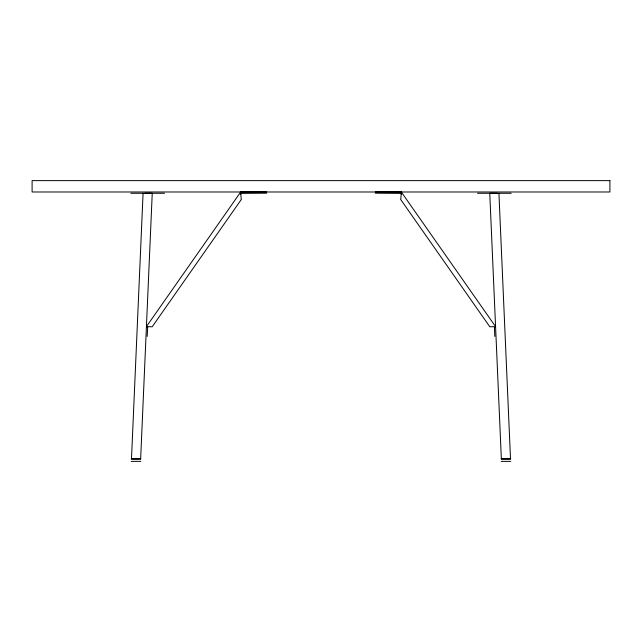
<?xml version="1.0" encoding="UTF-8"?>
<svg xmlns="http://www.w3.org/2000/svg" width="642" height="642" viewBox="0 0 642 642"><rect width="100%" height="100%" fill="white"/><g stroke="black" fill="none" stroke-linecap="round" stroke-linejoin="round"><path stroke-width="0.96" d="M401.298 192.528L400.793 199.084M143.078 193.274L131.482 458.974L140.646 458.966L152.242 193.274L144.827 193.274M147.195 336.424L147.676 327.019M494.805 336.424L494.412 327.404L495.584 326.626L401.298 191.974L401.282 194.069L401.298 191.974L375.297 191.974M266.703 191.974L240.702 191.974L241.207 199.084M241.24 199.598L152.17 326.802L147.869 326.65L147.588 327.404L146.416 326.626L240.702 191.974L240.718 194.069L240.702 192.528M240.999 193.386L266.703 193.178M400.76 199.598L489.83 326.802L494.131 326.65L494.412 327.404L495.616 327.348M375.297 193.178L401.001 193.386M130.808 193.274L164.512 193.274M477.488 193.274L511.192 193.274M497.173 193.274L489.758 193.282L501.354 458.974L510.518 458.966L498.922 193.274M131.209 458.966L140.839 458.966M501.161 458.966L510.791 458.966M131.209 461.373L140.839 461.373M501.161 461.373L510.791 461.373M609.9 180.627L32.1 180.627L32.1 191.99L609.9 191.99L609.9 180.627"/></g></svg>
